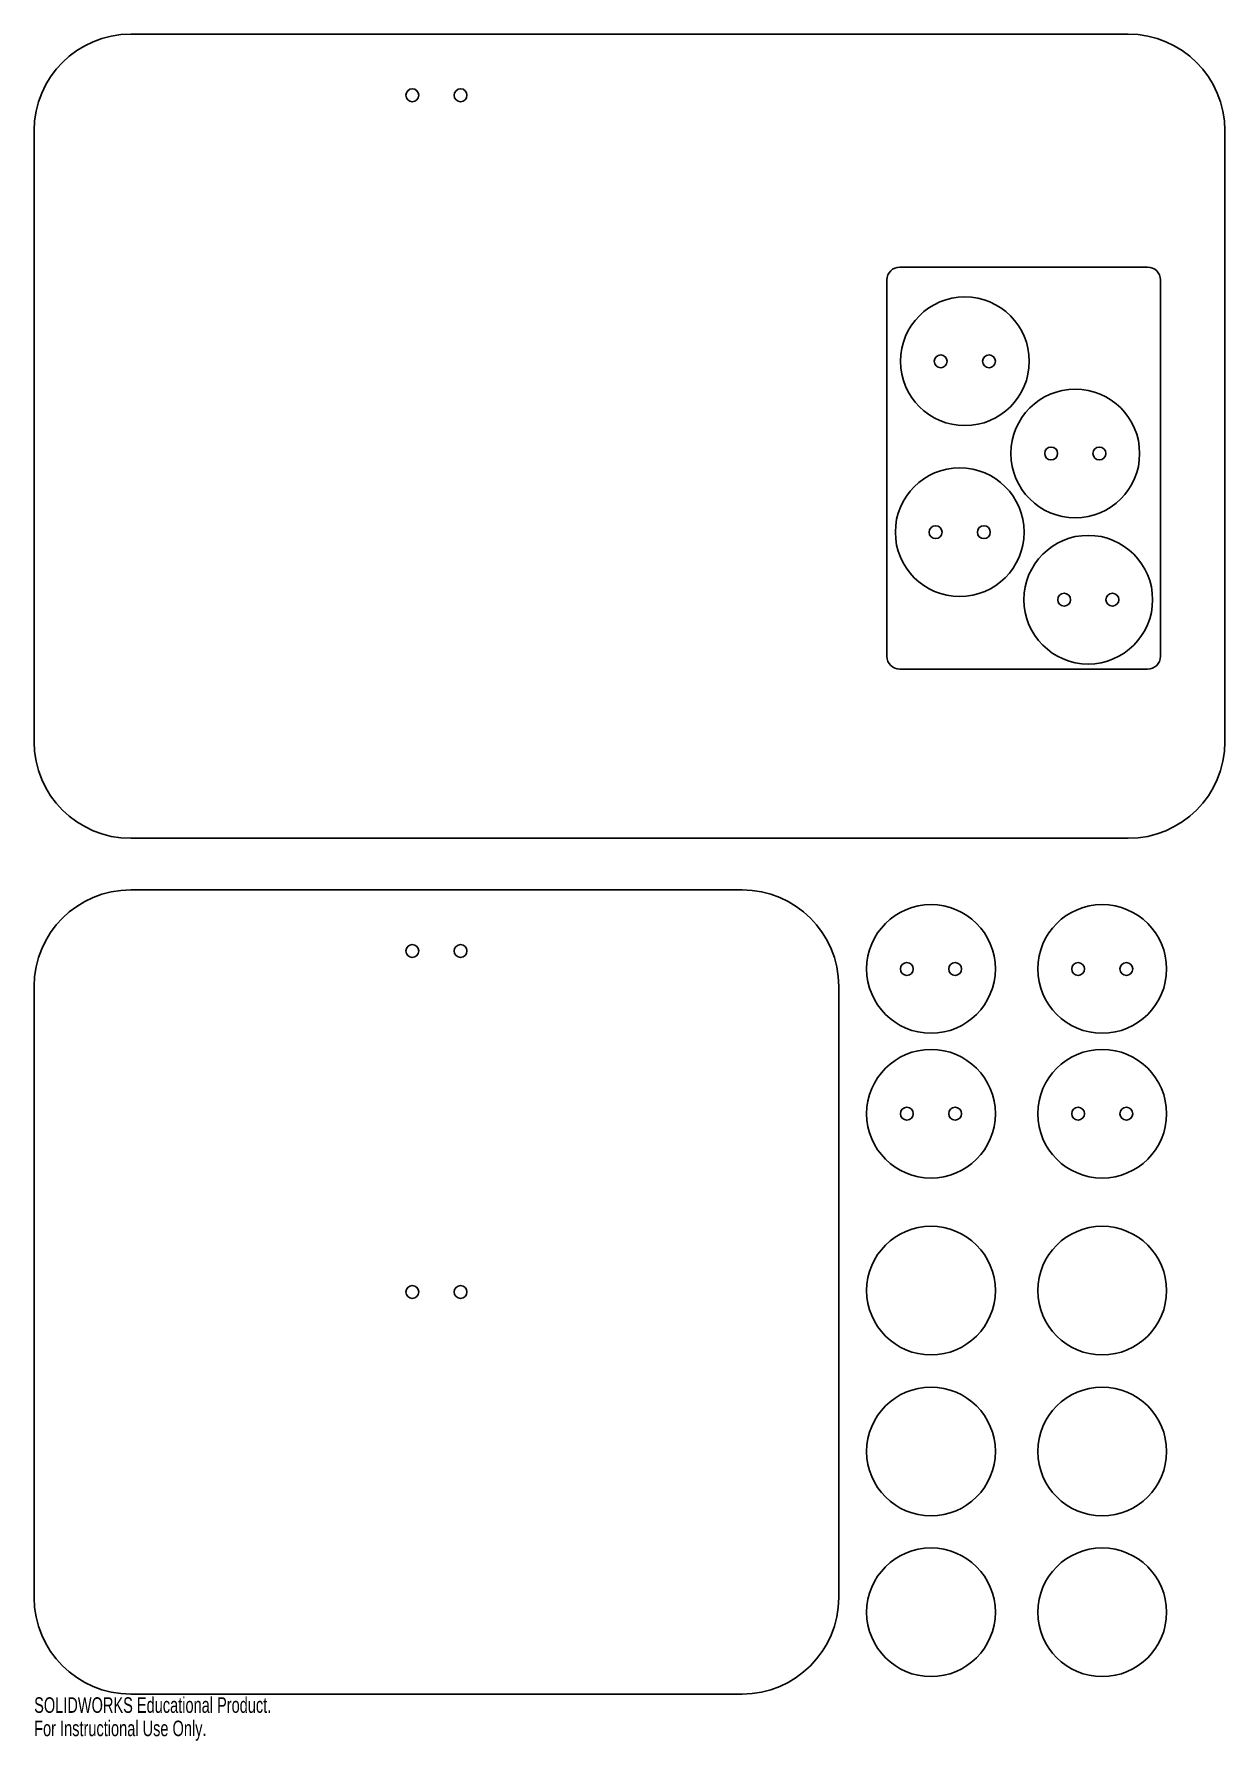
# Model space of a CAD drawing. Header units: millimetres. Extents: x -176 to 194, y -403 to 128.
import ezdxf

# ---------------------------------------------------------------- set-up
doc = ezdxf.new("R2010")
doc.units = ezdxf.units.MM
doc.styles.add('SLDTEXTSTYLE0', font='TXT', dxfattribs={"width": 0.7})

msp = doc.modelspace()

# ---------------------------------------------------------------- linework, layer by layer
at = {"color": 7, "linetype": 'Continuous', "lineweight": 25}
for p, q in [((163.73, 127.86), (-146.27, 127.86)), ((-176.27, 97.86), (-176.27, -92.14)), ((193.73, 97.86), (193.73, -92.14)), ((169.73, 55.43), (92.73, 55.43)), ((88.73, 51.43), (88.73, -65.57)), ((173.73, 51.43), (173.73, -65.57)), ((169.73, -69.57), (92.73, -69.57)), ((163.73, -122.14), (-146.27, -122.14)), ((43.73, -138.17), (-146.27, -138.17)), ((-176.27, -168.17), (-176.27, -358.17)), ((73.73, -168.17), (73.73, -358.17)), ((43.73, -388.17), (-146.27, -388.17))]:
    msp.add_line(p, q, dxfattribs=at)
for centre, radius in [((-58.77, 108.86), 2), ((-43.77, 108.86), 2), ((112.94, 26.16), 20), ((105.44, 26.16), 2), ((120.44, 26.16), 2), ((147.25, -2.5), 20), ((139.75, -2.5), 2), ((154.75, -2.5), 2), ((111.34, -26.98), 20), ((103.84, -26.98), 2), ((118.84, -26.98), 2), ((151.29, -47.96), 20), ((143.79, -47.96), 2), ((158.79, -47.96), 2), ((102.42, -162.76), 20), ((155.63, -162.76), 20), ((-58.77, -157.17), 2), ((-43.77, -157.17), 2), ((94.92, -162.76), 2), ((109.92, -162.76), 2), ((148.13, -162.76), 2), ((163.13, -162.76), 2), ((102.42, -207.76), 20), ((155.63, -207.76), 20), ((94.92, -207.76), 2), ((109.92, -207.76), 2), ((148.13, -207.76), 2), ((163.13, -207.76), 2), ((102.42, -262.76), 20), ((155.63, -262.76), 20), ((-58.77, -263.17), 2), ((-43.77, -263.17), 2), ((102.42, -312.76), 20), ((155.63, -312.76), 20), ((102.42, -362.76), 20), ((155.63, -362.76), 20)]:
    msp.add_circle(centre, radius, dxfattribs=at)
for centre, radius, start, end in [((-146.27, 97.86), 30, 90, 180), ((163.73, 97.86), 30, 0, 90), ((92.73, 51.43), 4, 90, 180), ((169.73, 51.43), 4, 0, 90), ((92.73, -65.57), 4, 180, 270), ((169.73, -65.57), 4, 270, 0), ((-146.27, -92.14), 30, 180, 270), ((163.73, -92.14), 30, 270, 0), ((-146.27, -168.17), 30, 90, 180), ((43.73, -168.17), 30, 0, 90), ((-146.27, -358.17), 30, 180, 270), ((43.73, -358.17), 30, 270, 0)]:
    msp.add_arc(centre, radius, start, end, dxfattribs=at)

# ---------------------------------------------------------------- texts
at = {"color": 7, "linetype": 'Continuous', "char_height": 4.8336, "attachment_point": 1, "style": 'SLDTEXTSTYLE0'}
for s, insert in [('SOLIDWORKS Educational Product.', (-176.27, -389.19)), ('For Instructional Use Only.', (-176.27, -396.44))]:
    msp.add_mtext(s, dxfattribs=dict(at, insert=insert))

doc.saveas('drawing.dxf')
